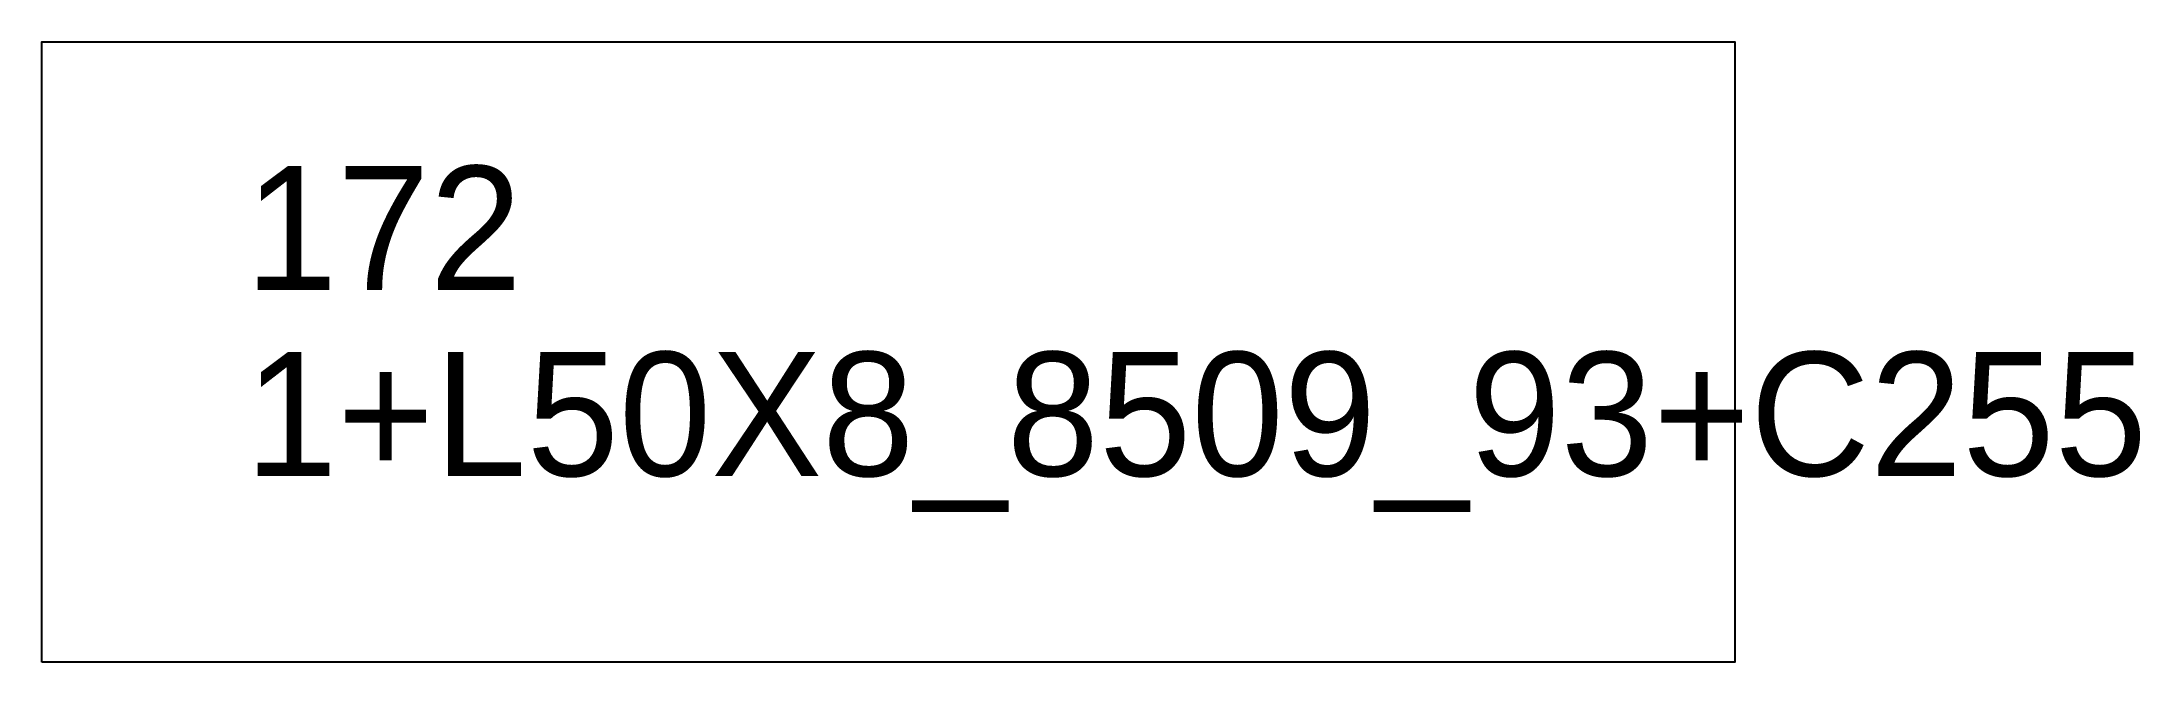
# Model space of a CAD drawing. Extents: x 14 to 183, y 0 to 50.
import ezdxf

# ---------------------------------------------------------------- set-up
doc = ezdxf.new("R2010")
doc.units = 0
for name, color, linetype in [('CUT', 7, 'CONTINUOUS'), ('SCRIBE', 3, 'CONTINUOUS'), ('TEXT', 7, 'CONTINUOUS')]:
    doc.layers.add(name, color=color, linetype=linetype)

msp = doc.modelspace()

# ---------------------------------------------------------------- linework, layer by layer
at = {"layer": 'CUT', "color": 7, "linetype": 'CONTINUOUS'}
msp.add_lwpolyline([(13.65, 0), (13.65, 50), (150, 50), (150, 0)], close=True, dxfattribs=at)

# ---------------------------------------------------------------- texts
at = {"layer": 'SCRIBE', "color": 3}
msp.add_text('172', height=10, dxfattribs=at).set_placement((30, 30))
at = {"layer": 'TEXT', "color": 7}
msp.add_text('1+L50X8_8509_93+C255', height=10, dxfattribs=at).set_placement((30, 15))

doc.saveas('drawing.dxf')
